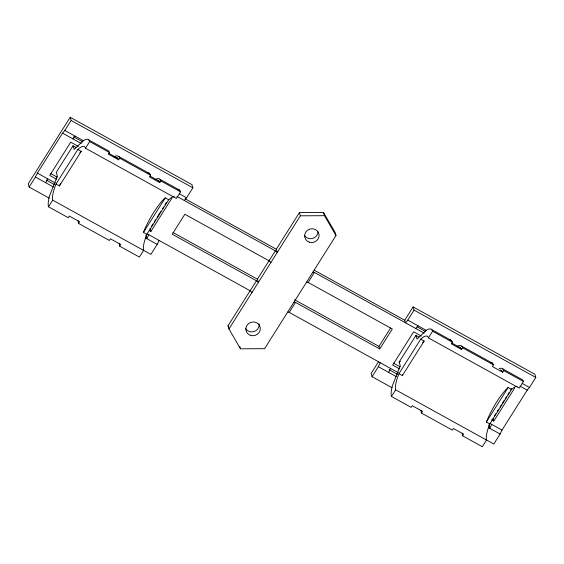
<?xml version="1.0" encoding="UTF-8"?>
<svg xmlns="http://www.w3.org/2000/svg" width="564" height="564" viewBox="0 0 564 564"><rect width="100%" height="100%" fill="white"/><g stroke="black" fill="none" stroke-linecap="round" stroke-linejoin="round"><path stroke-width="0.85" d="M178.041 189.511A39.579 9.581 -61.1 0 1 180.558 191.838L176.356 198.493L85.481 148.233A31.506 7.628 -61.1 0 0 79.75 147.895L77.797 149.502L56.005 184.04L54.659 187.664A31.506 7.628 -61.1 0 0 52.727 200.157L48.525 206.812L68.244 217.718L69.294 216.054L79.58 221.744L78.53 223.407L109.395 240.476L110.445 238.812L120.731 244.501L119.681 246.165L139.4 257.071L143.601 250.416A31.506 7.628 -61.1 0 1 145.526 237.923L146.88 234.3L168.671 199.762L170.624 198.147A31.506 7.628 -61.1 0 1 174.354 196.646M56.005 184.04L59.439 185.937L59.742 185.133A31.506 7.628 -61.1 0 1 60.376 183.589M146.88 234.3L143.453 232.403L143.757 231.6A31.506 7.628 -61.1 0 1 164.808 198.225L165.245 197.865L168.671 199.762M502.799 368.905L522.518 379.805A39.579 9.581 -61.1 0 1 523.477 381.49L519.275 388.145L428.4 337.885A31.506 7.628 -61.1 0 0 422.669 337.547L420.723 339.154L398.931 373.692L397.578 377.316A31.506 7.628 -61.1 0 0 395.646 389.809L391.444 396.464L411.163 407.37L412.214 405.706L422.499 411.396L421.449 413.059L452.314 430.128L453.364 428.464L463.65 434.153L462.6 435.817L482.319 446.723L486.52 440.068A31.506 7.628 -61.1 0 1 488.445 427.575L489.799 423.952L511.59 389.414L513.543 387.799A31.506 7.628 -61.1 0 1 517.273 386.298M398.931 373.692L402.358 375.589L402.661 374.785M489.799 423.952L486.372 422.055L486.676 421.252A31.506 7.628 -61.1 0 1 507.727 387.877L508.164 387.517L511.59 389.414M29.145 187.044L35.447 177.054L37.358 173.092L62.555 133.146L64.846 130.46L71.142 120.477L70.197 117.277L28.2 183.843L29.145 187.044L49.181 198.119M45.733 182.743L47.644 178.781M148.804 234.723L146.894 238.692L145.85 235.174M143.178 250.106L150.884 254.371L157.187 244.381L159.097 240.412M392.1 387.771L372.064 376.696L378.366 366.706L380.277 362.744M388.652 372.395L390.563 368.433M491.723 424.375L489.813 428.344L488.769 424.826M486.097 439.758L493.803 444.023L500.106 434.033L502.016 430.064L527.213 390.126L529.497 387.44L535.8 377.457L534.855 374.256L413.116 306.929L404.719 320.239L405.474 322.798L407.765 320.112L414.061 310.129L413.116 306.929M76.062 147.458L73.031 145.78L56.231 172.408L57.331 176.109L49.428 196.173A39.579 9.581 -61.1 0 0 48.525 206.812M59.439 185.937L81.23 151.399L77.797 149.502M85.481 148.233L89.683 141.578L109.402 152.484L108.351 154.148L118.637 159.838L119.688 158.174L150.553 175.242L149.502 176.906L159.788 182.595L160.839 180.931L180.558 191.838M143.453 232.403L165.245 197.865M151.455 226.298L152.851 224.077M154.254 221.863L155.65 219.643M157.053 217.422L160.782 211.507M162.651 208.546L163.588 207.066M164.984 204.852L166.387 202.631M149.375 230.549L150.905 231.395L171.907 198.112M184.294 200.474L186.578 197.788L192.881 187.805L191.936 184.604L70.197 117.277M176.941 196.413L275.352 250.839L277.255 252.425L276.304 249.225L299.406 212.614L323.524 212.48L335.044 232.326L335.989 235.519L264.594 348.686L240.476 348.813L228.956 328.974L228.011 325.773L250.183 290.629M270.953 262.408L269.049 260.822L184.851 214.257L172.253 234.222L256.451 280.787L258.354 282.381L257.41 279.18L269.543 259.948M252.059 292.363L250.155 290.777L256.451 280.787M269.049 260.822L275.352 250.839M228.956 328.974L300.351 215.815L299.406 212.614M287.696 312.075L289.219 312.378L295.515 302.396L379.72 348.961L392.318 328.995L308.12 282.423L306.59 282.12M308.12 282.423L314.416 272.44L424.191 333.155M379.72 348.961L378.959 346.402L390.626 327.91M378.585 361.658L371.119 373.495L372.064 376.696M391.444 396.464A39.579 9.581 -61.1 0 1 392.347 385.825L400.25 365.761L399.15 362.06L415.95 335.432L418.981 337.11M402.358 375.589L424.149 341.051L420.723 339.154M428.4 337.885L432.602 331.23L452.321 342.137L451.27 343.8L461.556 349.49L462.607 347.826L493.472 364.894L492.421 366.558L502.707 372.247L503.758 370.583L523.477 381.49M486.372 422.055L508.164 387.517M494.374 415.95L495.77 413.729M497.173 411.516L498.569 409.295M499.972 407.074L501.375 404.853M502.305 403.38L504.174 400.419M505.104 398.938L506.507 396.718M507.903 394.504L509.306 392.283M510.702 390.062L511.64 388.582M491.533 419.778L493.824 421.047L514.826 387.764M72.841 138.836L75.132 136.15M415.76 328.488L418.051 325.802M81.23 151.399L80.793 151.758A31.506 7.628 -61.1 0 0 79.771 152.759M424.149 341.051L423.712 341.41A31.506 7.628 -61.1 0 0 422.69 342.411M113.963 156.905L115.07 156.27A39.579 9.581 -61.1 0 1 119.688 158.174M155.114 179.662L156.221 179.028A39.579 9.581 -61.1 0 1 160.839 180.931M456.882 346.557L457.989 345.922A39.579 9.581 -61.1 0 1 462.607 347.826M399.15 362.06L400.44 361.383M300.351 215.815L324.469 215.681L335.989 235.519M312.893 272.13L314.416 272.44M293.992 302.085L295.515 302.396M71.142 120.477L192.881 187.805M414.061 310.129L535.8 377.457M88.724 139.9L108.443 150.799A39.579 9.581 -61.1 0 1 109.402 152.484M118.729 156.489L149.594 173.557M159.88 179.253L179.599 190.153M431.643 329.552L451.362 340.452M461.648 346.141L492.513 363.209M108.908 153.366L117.728 158.244M150.059 176.123L158.879 181.002M451.827 343.018L460.647 347.896M64.846 130.46L83.564 140.81M179.232 193.727L186.578 197.788M407.765 320.112L426.483 330.462M522.151 383.379L529.497 387.44M73.524 136.805L82.718 141.895M417.212 326.88L425.637 331.547M185.07 198.761L276.304 249.225M314.247 270.205L404.719 320.239M62.555 133.146L81.272 143.503M519.86 386.065L527.213 390.126M78.382 146.393L70.747 142.17L49.745 175.453L56.619 179.253M421.301 336.045L413.666 331.822L392.664 365.105L399.545 368.905M173.028 232.509L257.41 279.18M294.577 299.738L378.959 346.402M50.422 173.416L57.295 177.216M393.341 363.068L400.214 366.868M37.358 173.092L55.307 183.018M147.274 233.877L250.155 290.777M289.219 312.378L398.226 372.67M490.194 423.529L502.016 430.064M46.227 180.071L54.659 184.738M389.146 369.723L397.578 374.39M35.447 177.054L53.397 186.987M145.364 237.846L157.187 244.381M378.366 366.706L396.316 376.639M488.283 427.498L500.106 434.033M52.727 200.157L143.601 250.416M395.646 389.809L486.52 440.068M228.011 325.773L228.864 327.247M492.971 418.171L493.824 421.047M415.95 335.432L417.043 339.133L426.321 330.278L427.984 329.327A39.579 9.581 -61.1 0 1 432.602 331.23M323.524 212.48L324.469 215.681M239.763 346.416L240.476 348.813M150.052 228.519L150.905 231.395M73.031 145.78L74.124 149.481L83.401 140.626L85.065 139.675A39.579 9.581 -61.1 0 1 89.683 141.578M116.254 157.631A37.562 9.095 -61.1 0 1 118.637 159.838M119.681 246.165A39.579 9.581 -61.1 0 1 119.349 243.493M157.405 180.395A37.562 9.095 -61.1 0 1 159.788 182.595M317.969 231.776A7.269 6.86 -16.5 0 1 312.428 238.466A7.269 6.86 -16.5 0 1 304.377 235.294M259.095 323.771A7.269 6.86 -16.5 0 1 254.237 331.47A7.269 6.86 -16.5 0 1 245.58 328.488M459.174 347.283A37.562 9.095 -61.1 0 1 461.556 349.49M421.449 413.059A39.579 9.581 -61.1 0 1 421.118 410.388M500.324 370.047A37.562 9.095 -61.1 0 1 502.707 372.247M499.14 368.68A39.579 9.581 -61.1 0 1 503.758 370.583M462.6 435.817A39.579 9.581 -61.1 0 1 462.269 433.145M490.955 362.574A39.579 9.581 -61.1 0 1 493.472 364.894M78.53 223.407A39.579 9.581 -61.1 0 1 78.199 220.736M148.036 172.922A39.579 9.581 -61.1 0 1 150.553 175.242M449.804 339.817A39.579 9.581 -61.1 0 1 452.321 342.137M250.423 335.333A7.269 6.86 -16.5 0 0 260.237 327.606A7.269 6.86 -16.5 0 0 248.569 323.588A7.269 6.86 -16.5 0 0 250.423 335.333M309.22 242.146A7.269 6.86 -16.5 0 0 319.027 234.42A7.269 6.86 -16.5 0 0 307.366 230.394A7.269 6.86 -16.5 0 0 309.22 242.146"/></g></svg>
